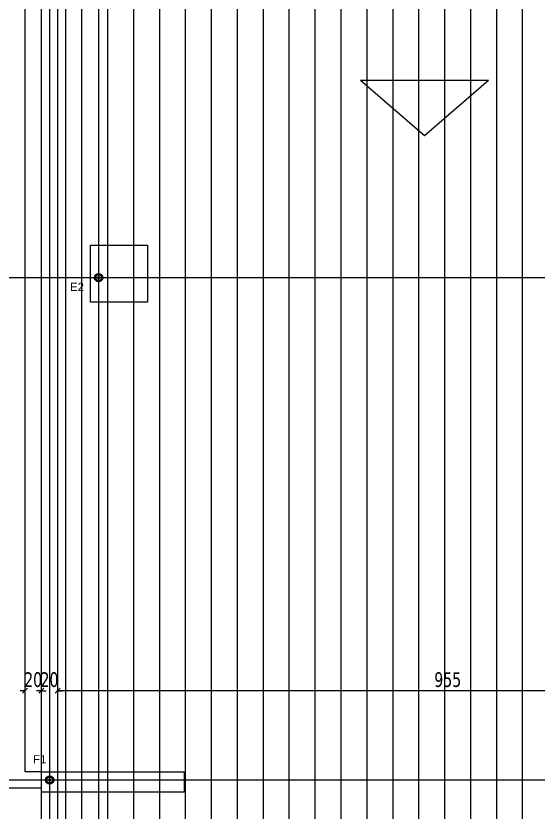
# Model space of a CAD drawing. Header units: millimetres. Extents: x 43168.9 to 43194.6, y -25545.1 to -25543.4.
# Drawn here: x 43179.7856 to 43179.9135, y -25544.4748 to -25544.2798 of the extents above; entities that cross this region are included whole.
import ezdxf

# ---------------------------------------------------------------- set-up
doc = ezdxf.new("R2010")
doc.units = ezdxf.units.MM
doc.header["$LTSCALE"] = 200
doc.linetypes.add('DASHDOT2', pattern=[0.5, 0.25, -0.125, 0, -0.125])
doc.linetypes.add('HIDDEN2', pattern=[0.1875, 0.125, -0.0625])
for name, color, linetype in [('aks_sgh', 5, 'DASHDOT2'), ('gor-1_sgh', 232, 'Continuous'), ('gor-2_sgh', 161, 'Continuous'), ('gor-3_sgh', 191, 'Continuous'), ('gor-4_sgh', 17, 'Continuous'), ('izd-alt_sgh', 8, 'HIDDEN2'), ('olcudis_sgh', 185, 'Continuous'), ('yazi-mahal_sgh', 12, 'Continuous')]:
    doc.layers.add(name, color=color, linetype=linetype)
doc.styles.add('1-200', font='arial.ttf', dxfattribs={"height": 60})
doc.styles.add('dim', font='VERDANA.TTF', dxfattribs={"width": 0.7})

msp = doc.modelspace()

# ---------------------------------------------------------------- hatches: boundary and pattern name
h = msp.add_hatch(color=256)
edge = h.paths.add_edge_path()
edge.add_arc((43179.80588, -25544.34392), 0.001, 0, 360)
edge = h.paths.add_edge_path(flags=16)
edge.add_arc((43179.80588, -25544.34392), 0.00075, 0, 360)
h = msp.add_hatch(color=256)
edge = h.paths.add_edge_path()
edge.add_arc((43179.79388, -25544.46692), 0.001, 0, 360)
edge = h.paths.add_edge_path(flags=16)
edge.add_arc((43179.79388, -25544.46692), 0.00075, 0, 360)

# ---------------------------------------------------------------- linework, layer by layer
at = {"color": 0, "linetype": 'ByBlock', "lineweight": -2}
for p, q in [((43179.80608, -25544.34372), (43179.80568, -25544.34372)), ((43179.80568, -25544.34372), (43179.80568, -25544.34412)), ((43179.80568, -25544.34412), (43179.80608, -25544.34412)), ((43179.80595, -25544.34385), (43179.80581, -25544.34399)), ((43179.80595, -25544.34399), (43179.80581, -25544.34385)), ((43179.80608, -25544.34412), (43179.80608, -25544.34372)), ((43179.78728, -25544.44564), (43179.78848, -25544.44444)), ((43179.79128, -25544.44564), (43179.79248, -25544.44444)), ((43179.79248, -25544.44444), (43179.79128, -25544.44564)), ((43179.79648, -25544.44444), (43179.79528, -25544.44564)), ((43179.79648, -25544.44444), (43179.79528, -25544.44564)), ((43179.79408, -25544.46672), (43179.79368, -25544.46672)), ((43179.79368, -25544.46672), (43179.79368, -25544.46712)), ((43179.79368, -25544.46712), (43179.79408, -25544.46712)), ((43179.79395, -25544.46685), (43179.79381, -25544.46699)), ((43179.79395, -25544.46699), (43179.79381, -25544.46685)), ((43179.79408, -25544.46712), (43179.79408, -25544.46672))]:
    msp.add_line(p, q, dxfattribs=at)
at = {"color": 0, "linetype": 'Continuous', "lineweight": -2}
for centre, radius in [((43179.80588, -25544.34392), 0.001), ((43179.80588, -25544.34392), 0.00075), ((43179.79388, -25544.46692), 0.001), ((43179.79388, -25544.46692), 0.00075)]:
    msp.add_circle(centre, radius, dxfattribs=at)
at = {"layer": 'aks_sgh'}
for p, q in [((43179.79388, -25543.74092), (43179.79388, -25544.60992)), ((43179.80588, -25543.74092), (43179.80588, -25544.60992)), ((43180.52688, -25544.34392), (43179.72488, -25544.34392)), ((43180.52688, -25544.46692), (43179.72488, -25544.46692))]:
    msp.add_line(p, q, dxfattribs=at)
at = {"layer": 'gor-1_sgh'}
for p, q in [((43179.79188, -25544.55092), (43179.79188, -25544.17942)), ((43179.79588, -25544.55092), (43179.79588, -25544.17942))]:
    msp.add_line(p, q, dxfattribs=at)
at = {"layer": 'gor-2_sgh'}
for p, q in [((43179.78788, -25544.46492), (43179.78788, -25543.86192)), ((43179.79788, -25544.53492), (43179.79788, -25544.17942)), ((43179.79188, -25544.46492), (43179.78788, -25544.46492))]:
    msp.add_line(p, q, dxfattribs=at)
at = {"layer": 'gor-3_sgh'}
msp.add_line((43179.79188, -25544.46892), (43179.78388, -25544.46892), dxfattribs=at)
at = {"layer": 'gor-4_sgh'}
for p, q in [((43179.8018, -25544.53492), (43179.8018, -25544.17942)), ((43179.80815, -25544.53492), (43179.80815, -25544.17942)), ((43179.8145, -25544.53492), (43179.8145, -25544.17942)), ((43179.82085, -25544.53492), (43179.82085, -25544.17942)), ((43179.8272, -25544.53492), (43179.8272, -25544.17942)), ((43179.83355, -25544.53492), (43179.83355, -25544.17942)), ((43179.8399, -25544.53492), (43179.8399, -25544.17942)), ((43179.84625, -25544.53492), (43179.84625, -25544.17942)), ((43179.8526, -25544.53492), (43179.8526, -25544.17942)), ((43179.85895, -25544.53492), (43179.85895, -25544.17942)), ((43179.8653, -25544.53492), (43179.8653, -25544.17942)), ((43179.87165, -25544.53492), (43179.87165, -25544.17942)), ((43179.878, -25544.53492), (43179.878, -25544.17942)), ((43179.88435, -25544.53492), (43179.88435, -25544.17942)), ((43179.8907, -25544.53492), (43179.8907, -25544.17942)), ((43179.89705, -25544.53492), (43179.89705, -25544.17942)), ((43179.9034, -25544.53492), (43179.9034, -25544.17942)), ((43179.90975, -25544.53492), (43179.90975, -25544.17942))]:
    msp.add_line(p, q, dxfattribs=at)
at = {"layer": 'izd-alt_sgh'}
for p, q in [((43179.80388, -25544.33592), (43179.81788, -25544.33592)), ((43179.80388, -25544.34992), (43179.80388, -25544.33592)), ((43179.81788, -25544.33592), (43179.81788, -25544.34992)), ((43179.81788, -25544.34992), (43179.80388, -25544.34992)), ((43179.79188, -25544.46492), (43179.82688, -25544.46492)), ((43179.79188, -25544.46992), (43179.79188, -25544.46492)), ((43179.82688, -25544.46492), (43179.82688, -25544.46992)), ((43179.82688, -25544.46992), (43179.79188, -25544.46992))]:
    msp.add_line(p, q, dxfattribs=at)
at = {"layer": 'olcudis_sgh'}
for p, q in [((43179.78788, -25544.44992), (43179.78788, -25544.44404)), ((43179.79188, -25544.44992), (43179.79188, -25544.44404)), ((43179.79188, -25544.44992), (43179.79188, -25544.44404)), ((43179.79588, -25544.44992), (43179.79588, -25544.44404)), ((43179.79588, -25544.44992), (43179.79588, -25544.44404)), ((43179.78788, -25544.44504), (43179.78668, -25544.44504)), ((43179.79188, -25544.44504), (43179.79068, -25544.44504)), ((43179.79188, -25544.44504), (43179.79308, -25544.44504)), ((43179.98713, -25544.44504), (43179.79563, -25544.44504)), ((43179.79588, -25544.44504), (43179.79708, -25544.44504))]:
    msp.add_line(p, q, dxfattribs=at)
at = {"layer": 'yazi-mahal_sgh'}
for p, q in [((43179.87005, -25544.29557), (43179.88571, -25544.30905)), ((43179.87005, -25544.29557), (43179.90137, -25544.29557)), ((43179.88571, -25544.30905), (43179.90137, -25544.29557))]:
    msp.add_line(p, q, dxfattribs=at)

# ---------------------------------------------------------------- texts
at = {"layer": 'aks_sgh', "style": '1-200'}
for s, p in [('E2', (43179.79888, -25544.34715)), ('F1', (43179.78982, -25544.46283))]:
    msp.add_text(s, height=0.002, rotation=0, dxfattribs=at).set_placement(p)
at = {"layer": 'olcudis_sgh', "color": 2, "style": 'dim', "width": 0.7}
for s, p in [('20', (43179.78765, -25544.44412)), ('20', (43179.79165, -25544.44412)), ('955', (43179.8881, -25544.44412))]:
    msp.add_text(s, height=0.0036, dxfattribs=at).set_placement(p)

doc.saveas('drawing.dxf')
